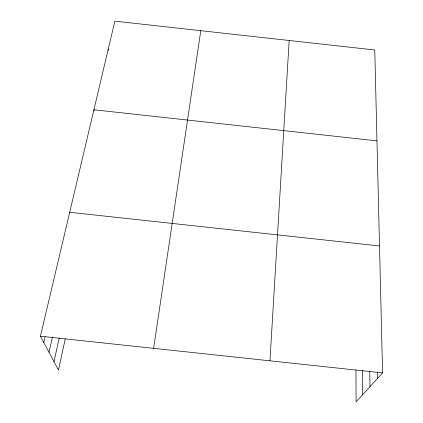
<?xml version="1.0" encoding="UTF-8"?>
<svg xmlns="http://www.w3.org/2000/svg" width="423" height="423" viewBox="0 0 423 423"><rect width="100%" height="100%" fill="white"/><g stroke="black" fill="none" stroke-linecap="round" stroke-linejoin="round"><path stroke-width="0.63" d="M269.964 360.824L289.168 40.492M153.634 348.356L200.793 30.683M65.253 338.839L58.48 370.056L40.428 336.216L114.845 21.15L374.773 49.988L382.572 372.896L356.087 401.85L355.949 370.141M53.996 361.644L59.204 338.13M49.005 352.29L52.468 337.036M43.765 342.477L45.097 336.75M40.428 336.216L382.572 372.896M69.7 212.288L379.505 245.953M376.967 140.87L93.917 109.769L94.139 111.064M108.256 49.036L108.425 50.326M377.543 371.738L377.676 378.247M369.771 371.473L369.993 386.648M362.448 370.257L362.675 394.648"/></g></svg>
